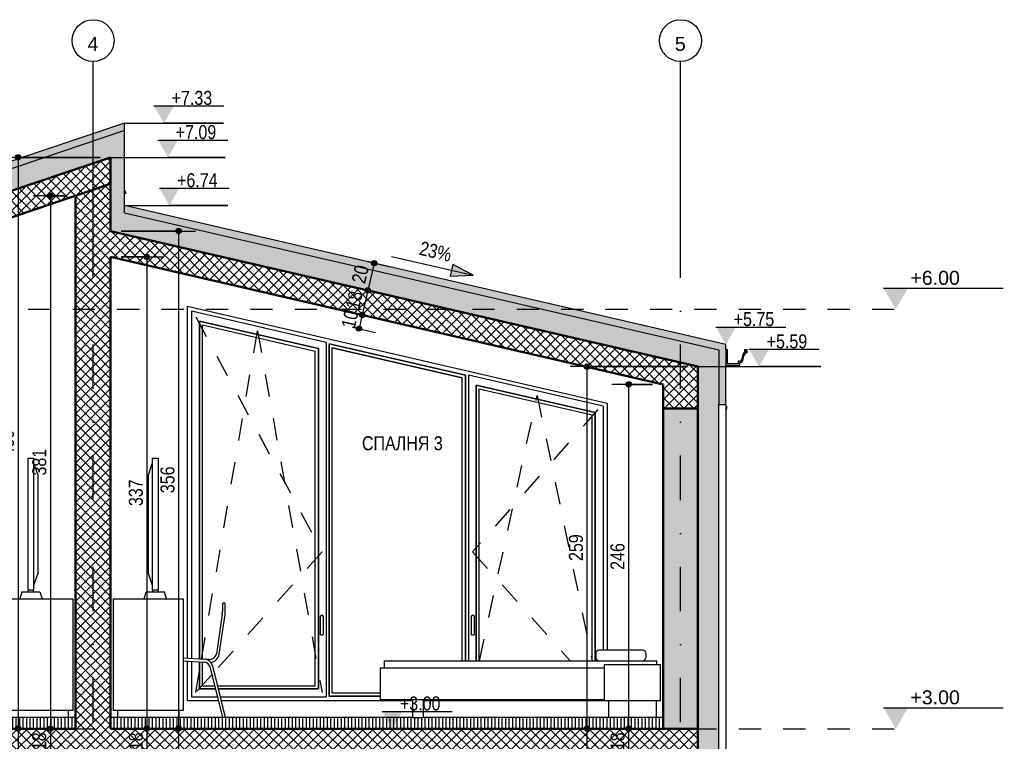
# Model space of a CAD drawing. Header units: centimetres. Extents: x 34 to 2008, y -210 to 807.
# Drawn here: x 1299 to 2002, y 291 to 807 of the extents above; entities that cross this region are included whole.
import ezdxf

# ---------------------------------------------------------------- set-up
doc = ezdxf.new("R2010")
doc.units = ezdxf.units.CM
doc.linetypes.add('Dash', pattern=[31.75, 15.875, -15.875])
doc.linetypes.add('Dash dot', pattern=[79.375, 31.75, -23.8125, 0, -23.8125])
for name, color, linetype, lineweight in [('A-ANNO-DIMS', 7, 'Continuous', 9), ('A-ANNO-DIMS-50', 7, 'Continuous', 9), ('A-ANNO-NOTE', 7, 'Continuous', 9), ('A-AREA-IDEN', 7, 'Continuous', 9), ('A-FLOR-FNSH', 7, 'Continuous', 9), ('A-FLOR-LEVL', 7, 'Continuous', 9), ('A-FLOR-MCUT', 7, 'Continuous', 9), ('A-FLOR-PATT', 7, 'Continuous', 9), ('A-GLAZ', 7, 'Continuous', 5), ('A-GLAZ-CWMG', 7, 'Continuous', 9), ('A-GLAZ-HDLN', 7, 'Dash', 5), ('A-ROOF', 7, 'Continuous', 9), ('A-ROOF-FNSH', 7, 'Continuous', 9), ('A-ROOF-MCUT', 7, 'Continuous', 9), ('A-ROOF-OTLN', 7, 'Continuous', 9), ('A-ROOF-PATT', 7, 'Continuous', 9), ('A-WALL', 7, 'Continuous', 9), ('A-WALL-FNSH', 7, 'Continuous', 9), ('A-WALL-PATT', 7, 'Continuous', 9), ('E-ELEC-EQPM', 7, 'Continuous', 9), ('G-ANNO-DIMS', 7, 'Continuous', 9), ('I-FURN', 7, 'Continuous', 9), ('S-BEAM', 7, 'Continuous', 9), ('S-COLS', 7, 'Continuous', 9), ('S-GRID', 7, 'Continuous', 9), ('S-GRID-IDEN', 7, 'Continuous', 9)]:
    doc.layers.add(name, color=color, linetype=linetype, lineweight=lineweight)
doc.layers.add('A-DETL', color=7, linetype='Continuous', lineweight=9, true_color=0x008000)
doc.styles.add('Arial', font='arial.ttf', dxfattribs={"height": 10})
doc.styles.add('Arial Narrow', font='ARIALN.TTF', dxfattribs={"height": 10})
doc.styles.add('Arial Narrow_1', font='ARIALN.TTF', dxfattribs={"height": 10})
doc.dimstyles.new('TEC_DIM', dxfattribs={"dimscale": 30.48, "dimtxt": 10.23431, "dimasz": 0.492126, "dimexe": 0.393701, "dimexo": 0.246063, "dimgap": 0, "dimtad": 1, "dimdec": 0, "dimzin": 0, "dimdsep": 46, "dimtxsty": 'Arial Narrow', "dimblk1": 'DOTSMALL', "dimblk2": 'DOTSMALL', "dimsah": 1, "dimcen": 0.09, "dimazin": 0, "dimtfac": 1, "dimtdec": 4, "dimtix": 1, "dimtmove": 0, "dimatfit": 3, "dimfxl": 0, "dimtvp": 1, "dimtolj": 1, "dimtzin": 0, "dimarcsym": 0})
pattern_1 = [(45, (1010.481, 295.661), (-3.535534, 3.535534), []), (135, (1010.481, 295.661), (-3.535534, -3.535534), [])]

# ---------------------------------------------------------------- blocks, each defined once
blk = doc.blocks.new('Rectangular Mullion - TEC_LAMEL-2472032-2-2')
at = {"layer": 'A-GLAZ-CWMG', "true_color": 0xefece8}
blk.add_hatch(color=7, dxfattribs=at).paths.add_polyline_path([(1374.14, 682.44), (1374.94, 682.7), (1374.14, 685.07)])
at = {"layer": 'A-GLAZ-CWMG', "color": 253, "true_color": 0xaaaaaa}
for p, q in [((1374.14, 685.07), (1374.94, 682.7)), ((1374.94, 682.7), (1374.14, 682.44))]:
    blk.add_line(p, q, dxfattribs=at)
blk = doc.blocks.new('Rectangular Mullion - TEC_LAMEL-2472078-2-2')
at = {"layer": 'A-GLAZ-CWMG', "true_color": 0xefece8}
blk.add_hatch(color=7, dxfattribs=at).paths.add_polyline_path([(1804.14, 527.68), (1804.71, 530.12), (1804.14, 530.25)])
at = {"layer": 'A-GLAZ-CWMG', "color": 253, "true_color": 0xaaaaaa}
for q in [(1804.14, 530.25), (1804.14, 527.68)]:
    blk.add_line((1804.71, 530.12), q, dxfattribs=at)
blk = doc.blocks.new('TRIPLE - OK_F_OF - T - 13-2419636-2-2')
at = {"layer": 'A-GLAZ'}
for p, q in [((1422.04, 598.54), (1422.04, 350.13)), ((1518.34, 576.31), (1422.04, 598.54)), ((1427.64, 591.5), (1427.64, 349.81)), ((1512.74, 571.86), (1427.64, 591.5)), ((1427.64, 349.81), (1427.64, 591.5)), ((1427.64, 591.5), (1512.74, 571.86)), ((1429.84, 349.68), (1429.84, 588.74)), ((1429.84, 588.74), (1510.54, 570.11)), ((1510.54, 330.7), (1510.54, 570.11)), ((1512.74, 328.5), (1512.74, 571.86)), ((1512.74, 571.86), (1512.74, 328.5)), ((1518.34, 576.31), (1518.34, 322.9)), ((1520.44, 575.31), (1520.44, 323.4)), ((1617.84, 552.83), (1520.44, 575.31)), ((1520.44, 575.31), (1617.84, 552.83)), ((1520.44, 323.4), (1520.44, 575.31)), ((1522.64, 325.6), (1522.64, 572.55)), ((1522.64, 572.55), (1615.64, 551.08)), ((1615.64, 550.77), (1522.64, 572.24)), ((1615.64, 348.64), (1615.64, 551.08)), ((1617.84, 348.64), (1617.84, 552.83)), ((1617.84, 552.83), (1617.84, 348.64)), ((1619.94, 552.86), (1619.94, 348.64)), ((1716.24, 530.62), (1619.94, 552.86)), ((1625.54, 348.64), (1625.54, 545.82)), ((1625.54, 545.82), (1710.64, 526.17)), ((1625.54, 545.82), (1625.54, 348.64)), ((1710.64, 526.17), (1625.54, 545.82)), ((1627.74, 348.64), (1627.74, 543.05)), ((1627.74, 543.05), (1708.44, 524.42)), ((1716.24, 530.62), (1716.24, 356.26)), ((1708.44, 348.64), (1708.44, 524.42)), ((1710.64, 526.17), (1710.64, 348.64)), ((1710.64, 348.64), (1710.64, 526.17)), ((1513.94, 380), (1513.94, 367.83)), ((1516.34, 367.83), (1516.34, 380)), ((1621.94, 380), (1621.94, 367.83)), ((1624.34, 367.83), (1624.34, 380)), ((1422.04, 348.13), (1422.04, 322.9)), ((1427.64, 347.8), (1427.64, 328.5)), ((1427.64, 328.5), (1427.64, 347.8)), ((1429.84, 330.7), (1429.84, 347.68)), ((1429.84, 330.7), (1438.45, 330.7)), ((1440.52, 330.7), (1510.54, 330.7)), ((1427.64, 328.5), (1439, 328.5)), ((1439, 328.5), (1427.64, 328.5)), ((1441.06, 328.5), (1512.74, 328.5)), ((1512.74, 328.5), (1441.06, 328.5)), ((1522.64, 325.6), (1557.14, 325.6)), ((1422.04, 322.9), (1440.4, 322.9)), ((1442.46, 322.9), (1518.34, 322.9)), ((1520.44, 323.4), (1557.14, 323.4)), ((1557.14, 323.4), (1520.44, 323.4))]:
    blk.add_line(p, q, dxfattribs=at)
at = {"layer": 'A-GLAZ', "flags": 128}
for points in [[(1513.94, 367.83), (1513.97, 367.68), (1514.04, 367.53), (1514.15, 367.39), (1514.3, 367.27), (1514.48, 367.18), (1514.68, 367.1), (1514.91, 367.06), (1515.14, 367.04), (1515.38, 367.06), (1515.6, 367.1), (1515.81, 367.18), (1515.99, 367.27), (1516.14, 367.39), (1516.25, 367.53), (1516.32, 367.68), (1516.34, 367.83)], [(1514.04, 367.53), (1513.97, 367.68), (1513.94, 367.83)], [(1516.34, 367.83), (1516.32, 367.68), (1516.25, 367.53)], [(1621.94, 367.83), (1621.97, 367.68), (1622.04, 367.53), (1622.15, 367.39), (1622.3, 367.27), (1622.48, 367.18), (1622.68, 367.1), (1622.91, 367.06), (1623.14, 367.04), (1623.38, 367.06), (1623.6, 367.1), (1623.81, 367.18), (1623.99, 367.27), (1624.14, 367.39), (1624.25, 367.53), (1624.32, 367.68), (1624.34, 367.83)], [(1622.04, 367.53), (1621.97, 367.68), (1621.94, 367.83)], [(1624.34, 367.83), (1624.32, 367.68), (1624.25, 367.53)]]:
    blk.add_lwpolyline(points, dxfattribs=at)
at = {"layer": 'A-GLAZ'}
for centre in [(1515.14, 380), (1623.14, 380)]:
    blk.add_arc(centre, 1.2, 0, 180, dxfattribs=at)
at = {"layer": 'A-GLAZ-HDLN'}
for p, q in [((1425.04, 594.5), (1515.34, 426.47)), ((1429.1, 349.72), (1469.14, 584.59)), ((1469.14, 584.59), (1515.34, 325.9)), ((1627.89, 348.64), (1669.14, 538.42)), ((1669.14, 538.42), (1708.52, 348.64)), ((1712.53, 528.4), (1622.94, 426.47)), ((1515.34, 426.47), (1438.09, 340.43)), ((1622.94, 426.47), (1692.82, 348.64)), ((1425.04, 325.9), (1428.77, 347.74)), ((1436.48, 338.63), (1425.04, 325.9))]:
    blk.add_line(p, q, dxfattribs=at)
blk = doc.blocks.new('ШКАФ - ШКАФ-2266788-2-2')
at = {"layer": 'I-FURN', "color": 253, "true_color": 0xaaaaaa}
for p, q in [((1287.14, 393), (1337.14, 393)), ((1287.14, 313), (1287.14, 393)), ((1337.14, 393), (1337.14, 313)), ((1337.14, 313), (1287.14, 313)), ((1290.14, 313), (1290.14, 308)), ((1334.14, 308), (1334.14, 313)), ((1334.14, 308), (1290.14, 308))]:
    blk.add_line(p, q, dxfattribs=at)
blk = doc.blocks.new('TV - 65 Zoll-2242998-2-2')
at = {"layer": 'E-ELEC-EQPM', "color": 253, "true_color": 0xaaaaaa}
for p, q in [((1305.14, 399), (1305.14, 493.6)), ((1305.14, 493.6), (1309.14, 493.6)), ((1309.14, 493.6), (1309.14, 399)), ((1309.14, 490.17), (1312.14, 481.6)), ((1312.14, 481.6), (1312.14, 411)), ((1312.14, 411), (1309.14, 402.43)), ((1300.64, 398), (1299.14, 393)), ((1305.14, 399), (1305.14, 398)), ((1309.14, 399), (1305.14, 399)), ((1309.14, 398), (1309.14, 399)), ((1313.64, 398), (1315.14, 393))]:
    blk.add_line(p, q, dxfattribs=at)
at = {"layer": 'E-ELEC-EQPM', "color": 253, "true_color": 0xaaaaaa, "flags": 128}
for points in [[(1300.64, 398), (1300.86, 398), (1301.51, 398), (1302.55, 398), (1303.89, 398), (1305.46, 398), (1307.14, 398)], [(1307.14, 398), (1308.83, 398), (1310.39, 398), (1311.74, 398), (1312.77, 398), (1313.42, 398), (1313.64, 398)]]:
    blk.add_lwpolyline(points, dxfattribs=at)
blk = doc.blocks.new('Stuhl-13 - Typ1-1721772-2-2')
at = {"layer": 'I-FURN', "color": 253, "true_color": 0xaaaaaa}
for p, q in [((1444.18, 389.01), (1444.18, 384.14)), ((1446.18, 384.14), (1446.18, 389.01)), ((1444.01, 381.93), (1439.79, 353.66)), ((1441.77, 353.36), (1445.99, 381.63)), ((1431.47, 349.59), (1416.14, 350.48)), ((1416.14, 348.47), (1431.35, 347.59)), ((1434.55, 349.41), (1431.47, 349.59)), ((1436.94, 345.05), (1446.17, 308.01)), ((1435, 344.56), (1444.11, 308.01)), ((1446.17, 308.01), (1444.11, 308.01))]:
    blk.add_line(p, q, dxfattribs=at)
for centre, radius, start, end in [((1445.18, 389.01), 1, 0, 180), ((1429.18, 384.14), 15, 351.5, 0), ((1429.18, 384.14), 17, 351.5, 360), ((1434.84, 354.4), 5, 266.66973, 351.5), ((1434.84, 354.4), 7, 276.36253, 351.5), ((1431.12, 343.6), 4, 14, 86.66973), ((1431.12, 343.6), 6, 14, 86.66973)]:
    blk.add_arc(centre, radius, start, end, dxfattribs=at)
blk = doc.blocks.new('ШКАФ - ШКАФ-2252821-2-2')
at = {"layer": 'I-FURN', "color": 253, "true_color": 0xaaaaaa}
for p, q in [((1366.14, 393), (1416.14, 393)), ((1366.14, 313), (1366.14, 393)), ((1416.14, 393), (1416.14, 313)), ((1416.14, 313), (1366.14, 313)), ((1369.14, 313), (1369.14, 308)), ((1413.14, 308), (1413.14, 313)), ((1413.14, 308), (1369.14, 308))]:
    blk.add_line(p, q, dxfattribs=at)
blk = doc.blocks.new('TV - 65 Zoll-2252729-2-2')
at = {"layer": 'E-ELEC-EQPM', "color": 253, "true_color": 0xaaaaaa}
for p, q in [((1394.14, 399), (1394.14, 493.6)), ((1394.14, 493.6), (1398.14, 493.6)), ((1398.14, 493.6), (1398.14, 399)), ((1391.14, 481.6), (1394.14, 490.17)), ((1391.14, 411), (1391.14, 481.6)), ((1394.14, 402.43), (1391.14, 411)), ((1388.14, 393), (1389.64, 398)), ((1394.14, 399), (1394.14, 398)), ((1398.14, 399), (1394.14, 399)), ((1398.14, 398), (1398.14, 399)), ((1404.14, 393), (1402.64, 398))]:
    blk.add_line(p, q, dxfattribs=at)
at = {"layer": 'E-ELEC-EQPM', "color": 253, "true_color": 0xaaaaaa, "flags": 128}
for points in [[(1389.64, 398), (1389.86, 398), (1390.51, 398), (1391.55, 398), (1392.89, 398), (1394.46, 398), (1396.14, 398)], [(1396.14, 398), (1397.83, 398), (1399.39, 398), (1400.74, 398), (1401.77, 398), (1402.42, 398), (1402.64, 398)]]:
    blk.add_lwpolyline(points, dxfattribs=at)
blk = doc.blocks.new('ЛЕГЛО - ЕДИНИЧНО - 120x200cm-2336592-2-2')
at = {"layer": 'I-FURN', "color": 253, "true_color": 0xaaaaaa}
for p, q in [((1710.98, 353.72), (1710.98, 351.18)), ((1744.44, 356.26), (1713.52, 356.26)), ((1746.98, 351.18), (1746.98, 353.72)), ((1559.68, 348.64), (1559.68, 343.56)), ((1559.68, 348.64), (1562.22, 348.64)), ((1562.22, 348.64), (1752.06, 348.64)), ((1717.14, 346), (1757.14, 346)), ((1717.14, 346), (1717.14, 320)), ((1752.06, 348.64), (1754.6, 348.64)), ((1754.6, 346), (1754.6, 348.64)), ((1757.14, 346), (1757.14, 320)), ((1557.14, 343.56), (1717.14, 343.56)), ((1557.14, 320.7), (1557.14, 343.56)), ((1717.14, 320.7), (1557.14, 320.7)), ((1580, 320.7), (1580, 309.47)), ((1587.62, 320.7), (1587.62, 309.47)), ((1757.14, 320), (1717.14, 320)), ((1720.14, 320), (1720.14, 308)), ((1754.14, 320), (1754.14, 308)), ((1580, 309.47), (1580, 308)), ((1587.62, 309.47), (1587.62, 308)), ((1580, 308), (1587.62, 308)), ((1754.14, 308), (1720.14, 308))]:
    blk.add_line(p, q, dxfattribs=at)
for centre, start, end in [((1713.52, 353.72), 90, 180), ((1744.44, 353.72), 0, 90), ((1713.52, 351.18), 180, 270), ((1744.44, 351.18), 270, 0)]:
    blk.add_arc(centre, 2.54, start, end, dxfattribs=at)
blk = doc.blocks.new('Structural Framing 6 - Structural Framing 6-2368635-2-2')
at = {"layer": 'S-BEAM'}
h = blk.add_hatch(dxfattribs=at)
h.set_pattern_fill('FP2_21', color=256, style=0, pattern_type=2)
h.set_pattern_definition(pattern_1)
h.paths.add_polyline_path([(1784.14, 528.97), (1784.14, 540.5), (1759.14, 546.27), (1759.14, 528.97), (1761.53, 528.97)])
at = {"layer": 'A-DETL', "color": 7, "lineweight": 30}
for p, q in [((1784.14, 528.97), (1784.14, 540.5)), ((1759.14, 528.97), (1784.14, 528.97))]:
    blk.add_line(p, q, dxfattribs=at)
at = {"layer": 'S-BEAM', "lineweight": 30}
blk.add_line((1759.14, 546.27), (1759.14, 528.97), dxfattribs=at)
blk = doc.blocks.new('Level - w_ name-271244-2-2')
at = {"layer": 'A-FLOR-LEVL'}
blk.add_hatch(color=256, dxfattribs=at).paths.add_polyline_path([(1916.87, 15), (1934.19, 15), (1925.53, 0)])
blk.add_line((1916.87, 15), (2002.45, 15), dxfattribs=at)
blk = doc.blocks.new('Grid - TEC_GRID_CIRCLE-145857-2-2')
at = {"layer": 'S-GRID-IDEN'}
blk.add_circle((696.64, 792.09), 15, dxfattribs=at)
blk = doc.blocks.new('Spot Elevations - ELEVATION_PROJECT-150941-2-2')
at = {"layer": 'A-ANNO-NOTE'}
blk.add_hatch(color=256, dxfattribs=at).paths.add_polyline_path([(1558.35, 312.39), (1572.66, 312.39), (1565.5, 300)])
blk.add_line((1558.35, 312.39), (1608.35, 312.39), dxfattribs=at)
blk = doc.blocks.new('DIMBLOCK88-2-2')
at = {"layer": 'A-ANNO-DIMS-50', "transparency": 16777216}
h = blk.add_hatch(color=256, dxfattribs=at)
edge = h.paths.add_edge_path()
edge.add_arc((1321.08, 681.21), 1.88, 0, 360)
h = blk.add_hatch(color=256, dxfattribs=at)
edge = h.paths.add_edge_path()
edge.add_arc((1321.08, 300), 1.88, 0, 360)
for p, q in [((1331.64, 681.21), (1309.08, 681.21)), ((1321.08, 681.21), (1321.08, 300)), ((1321.08, 681.21), (1331.64, 681.21)), ((1316.24, 300), (1333.08, 300)), ((1321.08, 300), (1316.24, 300))]:
    blk.add_line(p, q, dxfattribs=at)
for centre in [(1321.08, 681.21), (1321.08, 300)]:
    blk.add_circle(centre, 1.88, dxfattribs=at)
at = {"layer": 'A-ANNO-DIMS-50', "color": 0, "transparency": 16777216, "insert": (1308.16, 481.1), "char_height": 10, "width": 22.8079, "attachment_point": 1, "rotation": 90, "line_spacing_factor": 0.974696, "style": 'Arial Narrow'}
blk.add_mtext('381', dxfattribs=at)
blk = doc.blocks.new('_DotSmall')
at = {"color": 0, "linetype": 'ByBlock', "const_width": 0.5}
blk.add_lwpolyline([(-0.0625, 0, 1), (0.0625, 0, 1)], format="xyb", close=True, dxfattribs=at)
blk = doc.blocks.new('DIMBLOCK89-2-2')
at = {"layer": 'A-ANNO-DIMS-50', "transparency": 16777216}
h = blk.add_hatch(color=256, dxfattribs=at)
edge = h.paths.add_edge_path()
edge.add_arc((1321.08, 300), 1.88, 0, 360)
h = blk.add_hatch(color=256, dxfattribs=at)
edge = h.paths.add_edge_path()
edge.add_arc((1321.08, 282), 1.88, 0, 360)
for p, q in [((1316.24, 300), (1333.08, 300)), ((1321.08, 300), (1316.24, 300)), ((1321.08, 300), (1321.08, 282)), ((1316.24, 282), (1333.08, 282)), ((1321.08, 282), (1316.24, 282))]:
    blk.add_line(p, q, dxfattribs=at)
for centre in [(1321.08, 300), (1321.08, 282)]:
    blk.add_circle(centre, 1.88, dxfattribs=at)
at = {"layer": 'A-ANNO-DIMS-50', "color": 0, "transparency": 16777216, "insert": (1308.16, 284.66), "char_height": 10, "width": 15.2053, "attachment_point": 1, "rotation": 90, "line_spacing_factor": 0.974696, "style": 'Arial Narrow'}
blk.add_mtext('18', dxfattribs=at)
blk = doc.blocks.new('DIMBLOCK92-2-2')
at = {"layer": 'A-ANNO-DIMS-50', "transparency": 16777216}
h = blk.add_hatch(color=256, dxfattribs=at)
edge = h.paths.add_edge_path()
edge.add_arc((1297.98, 708.61), 1.88, 0, 360)
h = blk.add_hatch(color=256, dxfattribs=at)
edge = h.paths.add_edge_path()
edge.add_arc((1297.98, 300), 1.88, 0, 360)
for p, q in [((1356.64, 708.61), (1285.98, 708.61)), ((1297.98, 708.61), (1297.98, 300)), ((1297.98, 708.61), (1356.64, 708.61)), ((1293.13, 300), (1309.98, 300)), ((1297.98, 300), (1293.13, 300))]:
    blk.add_line(p, q, dxfattribs=at)
for centre in [(1297.98, 708.61), (1297.98, 300)]:
    blk.add_circle(centre, 1.88, dxfattribs=at)
at = {"layer": 'A-ANNO-DIMS-50', "color": 0, "transparency": 16777216, "insert": (1285.05, 494.8), "char_height": 10, "width": 22.8079, "attachment_point": 1, "rotation": 90, "line_spacing_factor": 0.974696, "style": 'Arial Narrow'}
blk.add_mtext('409', dxfattribs=at)
blk = doc.blocks.new('DIMBLOCK93-2-2')
at = {"layer": 'A-ANNO-DIMS-50', "transparency": 16777216}
h = blk.add_hatch(color=256, dxfattribs=at)
edge = h.paths.add_edge_path()
edge.add_arc((1297.98, 300), 1.88, 0, 360)
h = blk.add_hatch(color=256, dxfattribs=at)
edge = h.paths.add_edge_path()
edge.add_arc((1297.98, 0), 1.87, 0, 360)
for p, q in [((1293.13, 300), (1309.98, 300)), ((1297.98, 300), (1293.13, 300)), ((1297.98, 300), (1297.98, 0)), ((1293.13, 0), (1309.98, 0)), ((1297.98, 0), (1293.13, 0))]:
    blk.add_line(p, q, dxfattribs=at)
for centre, radius in [((1297.98, 300), 1.88), ((1297.98, 0), 1.87)]:
    blk.add_circle(centre, radius, dxfattribs=at)
at = {"layer": 'A-ANNO-DIMS-50', "color": 0, "transparency": 16777216, "insert": (1285.05, 140.5), "char_height": 10, "width": 22.8079, "attachment_point": 1, "rotation": 90, "line_spacing_factor": 0.974696, "style": 'Arial Narrow'}
blk.add_mtext('300', dxfattribs=at)
blk = doc.blocks.new('DIMBLOCK95-2-2')
at = {"layer": 'A-ANNO-DIMS-50', "transparency": 16777216}
h = blk.add_hatch(color=256, dxfattribs=at)
edge = h.paths.add_edge_path()
edge.add_arc((1390.1, 637.46), 1.88, 0, 360)
h = blk.add_hatch(color=256, dxfattribs=at)
edge = h.paths.add_edge_path()
edge.add_arc((1390.1, 300), 1.88, 0, 360)
for p, q in [((1371.64, 637.46), (1402.1, 637.46)), ((1390.1, 637.46), (1371.64, 637.46)), ((1390.1, 637.46), (1390.1, 300)), ((1385.26, 300), (1402.1, 300)), ((1390.1, 300), (1385.26, 300))]:
    blk.add_line(p, q, dxfattribs=at)
for centre in [(1390.1, 637.46), (1390.1, 300)]:
    blk.add_circle(centre, 1.88, dxfattribs=at)
at = {"layer": 'A-ANNO-DIMS-50', "color": 0, "transparency": 16777216, "insert": (1377.18, 459.23), "char_height": 10, "width": 22.8079, "attachment_point": 1, "rotation": 90, "line_spacing_factor": 0.974696, "style": 'Arial Narrow'}
blk.add_mtext('337', dxfattribs=at)
blk = doc.blocks.new('DIMBLOCK96-2-2')
at = {"layer": 'A-ANNO-DIMS-50', "transparency": 16777216}
h = blk.add_hatch(color=256, dxfattribs=at)
edge = h.paths.add_edge_path()
edge.add_arc((1390.1, 300), 1.88, 0, 360)
h = blk.add_hatch(color=256, dxfattribs=at)
edge = h.paths.add_edge_path()
edge.add_arc((1390.1, 282), 1.88, 0, 360)
for p, q in [((1385.26, 300), (1402.1, 300)), ((1390.1, 300), (1385.26, 300)), ((1390.1, 300), (1390.1, 282)), ((1385.26, 282), (1402.1, 282)), ((1390.1, 282), (1385.26, 282))]:
    blk.add_line(p, q, dxfattribs=at)
for centre in [(1390.1, 300), (1390.1, 282)]:
    blk.add_circle(centre, 1.88, dxfattribs=at)
at = {"layer": 'A-ANNO-DIMS-50', "color": 0, "transparency": 16777216, "insert": (1377.18, 284.66), "char_height": 10, "width": 15.2053, "attachment_point": 1, "rotation": 90, "line_spacing_factor": 0.974696, "style": 'Arial Narrow'}
blk.add_mtext('18', dxfattribs=at)
blk = doc.blocks.new('DIMBLOCK99-2-2')
at = {"layer": 'A-ANNO-DIMS-50', "transparency": 16777216}
h = blk.add_hatch(color=256, dxfattribs=at)
edge = h.paths.add_edge_path()
edge.add_arc((1412.76, 655.93), 1.88, 0, 360)
h = blk.add_hatch(color=256, dxfattribs=at)
edge = h.paths.add_edge_path()
edge.add_arc((1412.76, 300), 1.88, 0, 360)
for p, q in [((1371.64, 655.93), (1424.76, 655.93)), ((1412.76, 655.93), (1371.64, 655.93)), ((1412.76, 655.93), (1412.76, 300)), ((1407.91, 300), (1424.76, 300)), ((1412.76, 300), (1407.91, 300))]:
    blk.add_line(p, q, dxfattribs=at)
for centre in [(1412.76, 655.93), (1412.76, 300)]:
    blk.add_circle(centre, 1.88, dxfattribs=at)
at = {"layer": 'A-ANNO-DIMS-50', "color": 0, "transparency": 16777216, "insert": (1399.83, 468.46), "char_height": 10, "width": 22.8079, "attachment_point": 1, "rotation": 90, "line_spacing_factor": 0.974696, "style": 'Arial Narrow'}
blk.add_mtext('356', dxfattribs=at)
blk = doc.blocks.new('DIMBLOCK100-2-2')
at = {"layer": 'A-ANNO-DIMS-50', "transparency": 16777216}
h = blk.add_hatch(color=256, dxfattribs=at)
edge = h.paths.add_edge_path()
edge.add_arc((1412.76, 300), 1.88, 0, 360)
h = blk.add_hatch(color=256, dxfattribs=at)
edge = h.paths.add_edge_path()
edge.add_arc((1412.76, 0), 1.87, 0, 360)
for p, q in [((1407.91, 300), (1424.76, 300)), ((1412.76, 300), (1407.91, 300)), ((1412.76, 300), (1412.76, 0)), ((1407.91, 0), (1424.76, 0)), ((1412.76, 0), (1407.91, 0))]:
    blk.add_line(p, q, dxfattribs=at)
for centre, radius in [((1412.76, 300), 1.88), ((1412.76, 0), 1.87)]:
    blk.add_circle(centre, radius, dxfattribs=at)
at = {"layer": 'A-ANNO-DIMS-50', "color": 0, "transparency": 16777216, "insert": (1399.83, 140.5), "char_height": 10, "width": 22.8079, "attachment_point": 1, "rotation": 90, "line_spacing_factor": 0.974696, "style": 'Arial Narrow'}
blk.add_mtext('300', dxfattribs=at)
blk = doc.blocks.new('DIMBLOCK102-2-2')
at = {"layer": 'A-ANNO-DIMS-50', "transparency": 16777216}
h = blk.add_hatch(color=256, dxfattribs=at)
edge = h.paths.add_edge_path()
edge.add_arc((1734.51, 546.27), 1.88, 0, 360)
h = blk.add_hatch(color=256, dxfattribs=at)
edge = h.paths.add_edge_path()
edge.add_arc((1734.51, 300), 1.88, 0, 360)
for p, q in [((1751.64, 546.27), (1722.51, 546.27)), ((1734.51, 546.27), (1734.51, 300)), ((1734.51, 546.27), (1751.64, 546.27)), ((1729.66, 300), (1746.51, 300)), ((1734.51, 300), (1729.66, 300))]:
    blk.add_line(p, q, dxfattribs=at)
for centre in [(1734.51, 546.27), (1734.51, 300)]:
    blk.add_circle(centre, 1.88, dxfattribs=at)
at = {"layer": 'A-ANNO-DIMS-50', "color": 0, "transparency": 16777216, "insert": (1721.58, 413.63), "char_height": 10, "width": 22.8079, "attachment_point": 1, "rotation": 90, "line_spacing_factor": 0.974696, "style": 'Arial Narrow'}
blk.add_mtext('246', dxfattribs=at)
blk = doc.blocks.new('DIMBLOCK103-2-2')
at = {"layer": 'A-ANNO-DIMS-50', "transparency": 16777216}
h = blk.add_hatch(color=256, dxfattribs=at)
edge = h.paths.add_edge_path()
edge.add_arc((1734.51, 300), 1.88, 0, 360)
h = blk.add_hatch(color=256, dxfattribs=at)
edge = h.paths.add_edge_path()
edge.add_arc((1734.51, 282), 1.88, 0, 360)
for p, q in [((1729.66, 300), (1746.51, 300)), ((1734.51, 300), (1729.66, 300)), ((1734.51, 300), (1734.51, 282)), ((1729.66, 282), (1746.51, 282)), ((1734.51, 282), (1729.66, 282))]:
    blk.add_line(p, q, dxfattribs=at)
for centre in [(1734.51, 300), (1734.51, 282)]:
    blk.add_circle(centre, 1.88, dxfattribs=at)
at = {"layer": 'A-ANNO-DIMS-50', "color": 0, "transparency": 16777216, "insert": (1721.58, 284.66), "char_height": 10, "width": 15.2053, "attachment_point": 1, "rotation": 90, "line_spacing_factor": 0.974696, "style": 'Arial Narrow'}
blk.add_mtext('18', dxfattribs=at)
blk = doc.blocks.new('DIMBLOCK108-2-2')
at = {"layer": 'A-ANNO-DIMS-50', "transparency": 16777216}
h = blk.add_hatch(color=256, dxfattribs=at)
edge = h.paths.add_edge_path()
edge.add_arc((1704.77, 558.97), 1.88, 0, 360)
h = blk.add_hatch(color=256, dxfattribs=at)
edge = h.paths.add_edge_path()
edge.add_arc((1704.77, 300), 1.88, 0, 360)
for p, q in [((1776.64, 558.97), (1692.77, 558.97)), ((1704.77, 558.97), (1704.77, 300)), ((1704.77, 558.97), (1776.64, 558.97)), ((1699.93, 300), (1716.77, 300)), ((1704.77, 300), (1699.93, 300))]:
    blk.add_line(p, q, dxfattribs=at)
for centre in [(1704.77, 558.97), (1704.77, 300)]:
    blk.add_circle(centre, 1.88, dxfattribs=at)
at = {"layer": 'A-ANNO-DIMS-50', "color": 0, "transparency": 16777216, "insert": (1691.85, 419.98), "char_height": 10, "width": 22.8079, "attachment_point": 1, "rotation": 90, "line_spacing_factor": 0.974696, "style": 'Arial Narrow'}
blk.add_mtext('259', dxfattribs=at)
blk = doc.blocks.new('DIMBLOCK109-2-2')
at = {"layer": 'A-ANNO-DIMS-50', "transparency": 16777216}
h = blk.add_hatch(color=256, dxfattribs=at)
edge = h.paths.add_edge_path()
edge.add_arc((1704.77, 300), 1.88, 0, 360)
h = blk.add_hatch(color=256, dxfattribs=at)
edge = h.paths.add_edge_path()
edge.add_arc((1704.77, 0), 1.87, 0, 360)
for p, q in [((1699.93, 300), (1716.77, 300)), ((1704.77, 300), (1699.93, 300)), ((1704.77, 300), (1704.77, 0)), ((1699.93, 0), (1716.77, 0)), ((1704.77, 0), (1699.93, 0))]:
    blk.add_line(p, q, dxfattribs=at)
for centre, radius in [((1704.77, 300), 1.88), ((1704.77, 0), 1.87)]:
    blk.add_circle(centre, radius, dxfattribs=at)
at = {"layer": 'A-ANNO-DIMS-50', "color": 0, "transparency": 16777216, "insert": (1691.85, 140.5), "char_height": 10, "width": 22.8079, "attachment_point": 1, "rotation": 90, "line_spacing_factor": 0.974696, "style": 'Arial Narrow'}
blk.add_mtext('300', dxfattribs=at)
blk = doc.blocks.new('DIMBLOCK111-2-2')
at = {"layer": 'A-ANNO-DIMS-50', "transparency": 16777216}
h = blk.add_hatch(color=256, dxfattribs=at)
edge = h.paths.add_edge_path()
edge.add_arc((1552.58, 632.96), 1.87, 0, 360)
h = blk.add_hatch(color=256, dxfattribs=at)
edge = h.paths.add_edge_path()
edge.add_arc((1548.08, 613.47), 1.88, 0, 360)
for p, q in [((1547.85, 634.05), (1564.27, 630.26)), ((1552.58, 632.96), (1547.85, 634.05)), ((1552.58, 632.96), (1548.08, 613.47)), ((1543.35, 614.56), (1559.77, 610.77)), ((1548.08, 613.47), (1543.35, 614.56))]:
    blk.add_line(p, q, dxfattribs=at)
for centre, radius in [((1552.58, 632.96), 1.87), ((1548.08, 613.47), 1.88)]:
    blk.add_circle(centre, radius, dxfattribs=at)
at = {"layer": 'A-ANNO-DIMS-50', "color": 0, "transparency": 16777216, "insert": (1536.31, 619.95), "char_height": 10, "width": 15.2053, "attachment_point": 1, "rotation": 77, "line_spacing_factor": 0.974696, "style": 'Arial Narrow'}
blk.add_mtext('20', dxfattribs=at)
blk = doc.blocks.new('DIMBLOCK112-2-2')
at = {"layer": 'A-ANNO-DIMS-50', "transparency": 16777216}
h = blk.add_hatch(color=256, dxfattribs=at)
edge = h.paths.add_edge_path()
edge.add_arc((1548.08, 613.47), 1.88, 0, 360)
h = blk.add_hatch(color=256, dxfattribs=at)
edge = h.paths.add_edge_path()
edge.add_arc((1544.03, 595.93), 1.87, 0, 360)
for p, q in [((1543.35, 614.56), (1559.77, 610.77)), ((1548.08, 613.47), (1543.35, 614.56)), ((1548.08, 613.47), (1544.03, 595.93)), ((1539.3, 597.02), (1555.72, 593.23)), ((1544.03, 595.93), (1539.3, 597.02))]:
    blk.add_line(p, q, dxfattribs=at)
for centre, radius in [((1548.08, 613.47), 1.88), ((1544.03, 595.93), 1.87)]:
    blk.add_circle(centre, radius, dxfattribs=at)
at = {"layer": 'A-ANNO-DIMS-50', "color": 0, "transparency": 16777216, "insert": (1532.04, 601.43), "char_height": 10, "width": 15.2053, "attachment_point": 1, "rotation": 77, "line_spacing_factor": 0.974696, "style": 'Arial Narrow'}
blk.add_mtext('18', dxfattribs=at)
blk = doc.blocks.new('DIMBLOCK113-2-2')
at = {"layer": 'A-ANNO-DIMS-50', "transparency": 16777216}
h = blk.add_hatch(color=256, dxfattribs=at)
edge = h.paths.add_edge_path()
edge.add_arc((1544.03, 595.93), 1.87, 0, 360)
h = blk.add_hatch(color=256, dxfattribs=at)
edge = h.paths.add_edge_path()
edge.add_arc((1541.78, 586.19), 1.88, 0, 360)
for p, q in [((1539.3, 597.02), (1555.72, 593.23)), ((1544.03, 595.93), (1539.3, 597.02)), ((1544.03, 595.93), (1541.78, 586.19)), ((1537.05, 587.28), (1553.47, 583.49)), ((1541.78, 586.19), (1537.05, 587.28))]:
    blk.add_line(p, q, dxfattribs=at)
for centre, radius in [((1544.03, 595.93), 1.87), ((1541.78, 586.19), 1.88)]:
    blk.add_circle(centre, radius, dxfattribs=at)
at = {"layer": 'A-ANNO-DIMS-50', "color": 0, "transparency": 16777216, "insert": (1528.89, 587.79), "char_height": 10, "width": 15.2053, "attachment_point": 1, "rotation": 77, "line_spacing_factor": 0.974696, "style": 'Arial Narrow'}
blk.add_mtext('10', dxfattribs=at)

msp = doc.modelspace()

# ---------------------------------------------------------------- hatches: boundary and pattern name
at = {"layer": 'A-FLOR-PATT', "true_color": 0x787878}
h = msp.add_hatch(dxfattribs=at)
h.set_pattern_fill('FP2_17', color=8, angle=-180, style=0, pattern_type=2)
h.set_pattern_definition([(270, (964.143, 308), (2.5, -9e-15), [])])
h.paths.add_polyline_path([(959.64, 300), (1339.14, 300), (1339.14, 308), (944.14, 308), (944.14, 300)])
h.paths.add_polyline_path([(188.6, 300), (684.14, 300), (684.14, 308), (169.14, 308), (169.14, 300)])
h.paths.add_polyline_path([(1754.14, 300), (1759.14, 300), (1759.14, 308), (1364.14, 308), (1364.14, 300), (1746.11, 300)])
at = {"layer": 'A-FLOR-PATT'}
h = msp.add_hatch(dxfattribs=at)
h.set_pattern_fill('FP2_21', color=256, style=0, pattern_type=2)
h.set_pattern_definition(pattern_1)
h.paths.add_polyline_path([(1021.33, 282), (1784.14, 282), (1784.14, 300), (144.14, 300), (144.14, 282), (1005.91, 282)])
at = {"layer": 'A-ROOF-PATT', "true_color": 0xc0c0c0}
for points in [[(904.14, 569.63), (1374.14, 727.8), (1374.14, 733.08), (904.14, 574.91)], [(1804.14, 569.75), (1804.14, 574.88), (1374.14, 674.15), (1374.14, 669.02), (1799.14, 570.9)], [(1807.79, 559.88), (1813.78, 559.88), (1813.92, 559.94), (1813.98, 560.08), (1813.98, 561.64), (1814.08, 561.81), (1814.26, 561.9), (1815.75, 562.71), (1816.47, 564.25), (1816.97, 566.58), (1817.69, 568.11), (1819.32, 568.98), (1819.38, 569.12), (1819.38, 570.81), (1819.31, 570.99), (1819.12, 571.07), (1817.43, 571.07), (1817.43, 570.07), (1818.38, 570.07), (1818.38, 569.74), (1816.77, 568.57), (1815.98, 566.75), (1815.49, 564.41), (1814.92, 563.3), (1813.76, 562.86), (1812.98, 562.86), (1812.98, 560.88), (1805.14, 560.88), (1805.14, 571.07), (1804.14, 571.07), (1804.14, 559.88)]]:
    msp.add_hatch(color=9, dxfattribs=at).paths.add_polyline_path(points)
at = {"layer": 'A-ROOF-PATT', "true_color": 0xffff80}
for points in [[(904.14, 553.81), (1374.14, 711.98), (1374.14, 727.8), (904.14, 569.63)], [(1799.14, 555.51), (1799.14, 570.9), (1364.14, 671.33), (1364.14, 655.93), (1792.37, 557.07)]]:
    msp.add_hatch(color=51, dxfattribs=at).paths.add_polyline_path(points)
at = {"layer": 'A-ROOF-PATT'}
h = msp.add_hatch(dxfattribs=at)
h.set_pattern_fill('FP2_21', color=256, style=0, pattern_type=2)
h.set_pattern_definition(pattern_1)
h.paths.add_polyline_path([(919.14, 539.86), (1364.14, 689.62), (1364.14, 708.61), (919.14, 558.85)])
h = msp.add_hatch(dxfattribs=at)
h.set_pattern_fill('FP2_21', color=256, style=0, pattern_type=2)
h.set_pattern_definition(pattern_1)
h.paths.add_polyline_path([(1784.14, 540.5), (1784.14, 558.97), (1364.14, 655.93), (1364.14, 637.46), (1776.95, 542.16)])
at = {"layer": 'A-ROOF-PATT', "lineweight": 5, "true_color": 0xc0c0c0}
h = msp.add_hatch(color=9, dxfattribs=at)
h.paths.add_polyline_path([(1814.26, 561.9), (1814.92, 562.12), (1815.5, 562.48), (1815.69, 562.68), (1814.82, 562.21)])
h.paths.add_polyline_path([(1815.78, 562.78), (1815.97, 562.98), (1816.3, 563.58), (1816.47, 564.25), (1815.89, 563)])
h.paths.add_polyline_path([(1815.98, 566.75), (1816.74, 568.5), (1816.54, 568.25), (1816.18, 567.53)])
h.paths.add_polyline_path([(1816.84, 568.62), (1818.38, 569.74), (1817.66, 569.38), (1817.04, 568.87)])
at = {"layer": 'A-WALL-PATT', "true_color": 0xffff80}
msp.add_hatch(color=51, dxfattribs=at).paths.add_polyline_path([(1374.14, 669.02), (1374.14, 711.98), (1364.14, 708.61), (1364.14, 671.33)])
at = {"layer": 'A-WALL-PATT', "true_color": 0xc0c0c0}
msp.add_hatch(color=9, dxfattribs=at).paths.add_polyline_path([(1804.14, 532), (1804.14, 569.75), (1799.14, 570.9), (1799.14, 532)])
at = {"layer": 'A-WALL-PATT', "lineweight": 5, "true_color": 0xffff80}
msp.add_hatch(color=51, dxfattribs=at).paths.add_polyline_path([(1784.14, 300), (1799.14, 300), (1799.14, 555.51), (1784.14, 558.97), (1784.14, 308)])
at = {"layer": 'A-WALL-PATT', "true_color": 0x808080}
msp.add_hatch(color=8, dxfattribs=at).paths.add_polyline_path([(1761.53, 300), (1784.14, 300), (1784.14, 528.97), (1759.14, 528.97), (1759.14, 300)])
at = {"layer": 'A-WALL-PATT', "lineweight": 5, "true_color": 0xffff80}
h = msp.add_hatch(color=51, dxfattribs=at)
h.paths.add_polyline_path([(1792.37, 0), (1799.14, 0), (1799.14, 8), (1784.14, 8), (1784.14, 0), (1784.66, 0)])
h.paths.add_polyline_path([(1792.37, 260), (1799.14, 260), (1799.14, 300), (1784.14, 300), (1784.14, 260)])
at = {"layer": 'G-ANNO-DIMS'}
msp.add_hatch(color=256, dxfattribs=at).paths.add_polyline_path([(1623.39, 624.3), (1608.88, 632.02), (1606.97, 623.73)])
at = {"layer": 'S-COLS'}
h = msp.add_hatch(dxfattribs=at)
h.set_pattern_fill('FP2_21', color=256, style=0, pattern_type=2)
h.set_pattern_definition(pattern_1)
h.paths.add_polyline_path([(1339.14, 300), (1364.14, 300), (1364.14, 689.62), (1339.14, 681.21), (1339.14, 308)])

# ---------------------------------------------------------------- linework, layer by layer
at = {"layer": 'A-DETL', "color": 7, "lineweight": 30}
for p, q in [((1364.14, 671.33), (1364.14, 689.62)), ((1339.14, 681.21), (1339.14, 308)), ((1364.14, 655.93), (1364.14, 671.33)), ((1364.14, 308), (1364.14, 637.46)), ((1339.14, 308), (1339.14, 300)), ((1364.14, 300), (1364.14, 308))]:
    msp.add_line(p, q, dxfattribs=at)
at = {"layer": 'A-FLOR-FNSH'}
for p, q in [((1339.14, 308), (1334.14, 308)), ((1369.14, 308), (1364.14, 308)), ((1580, 308), (1413.14, 308)), ((1720.14, 308), (1587.62, 308)), ((1759.14, 308), (1754.14, 308))]:
    msp.add_line(p, q, dxfattribs=at)
at = {"layer": 'A-FLOR-FNSH', "lineweight": 30}
for p, q in [((1339.14, 300), (144.14, 300)), ((1364.14, 300), (1784.14, 300))]:
    msp.add_line(p, q, dxfattribs=at)
at = {"layer": 'A-FLOR-LEVL', "linetype": 'Dash'}
for p, q in [((35.33, 600), (1934.19, 600)), ((35.33, 300), (1934.19, 300))]:
    msp.add_line(p, q, dxfattribs=at)
at = {"layer": 'A-FLOR-MCUT'}
for p, q in [((1339.14, 300), (1339.14, 308)), ((1364.14, 308), (1364.14, 300))]:
    msp.add_line(p, q, dxfattribs=at)
at = {"layer": 'A-ROOF'}
for p, q in [((1374.14, 727.8), (904.14, 569.63)), ((1374.14, 711.98), (1374.14, 727.8)), ((1364.14, 671.33), (1364.14, 655.93))]:
    msp.add_line(p, q, dxfattribs=at)
at = {"layer": 'A-ROOF', "lineweight": 30}
for p, q in [((1364.14, 708.61), (919.14, 558.85)), ((944.14, 548.28), (1364.14, 689.62)), ((1784.14, 558.97), (1364.14, 655.93)), ((1364.14, 637.46), (1759.14, 546.27))]:
    msp.add_line(p, q, dxfattribs=at)
at = {"layer": 'A-ROOF-FNSH'}
for p, q in [((1374.14, 733.08), (904.14, 574.91)), ((1374.14, 727.8), (1374.14, 733.08)), ((1804.14, 574.88), (1374.14, 674.15)), ((1374.14, 669.02), (1799.14, 570.9)), ((1804.14, 571.07), (1804.14, 574.88))]:
    msp.add_line(p, q, dxfattribs=at)
at = {"layer": 'A-ROOF-MCUT'}
for p, q in [((1805.14, 571.07), (1804.14, 571.07)), ((1804.14, 571.07), (1804.14, 559.88)), ((1805.14, 560.88), (1805.14, 571.07)), ((1819.12, 571.07), (1817.43, 571.07)), ((1817.43, 571.07), (1817.43, 570.07)), ((1817.43, 570.07), (1818.38, 570.07)), ((1818.38, 570.07), (1818.38, 569.74)), ((1819.38, 569.12), (1819.38, 570.81)), ((1813.76, 562.86), (1812.98, 562.86)), ((1812.98, 562.86), (1812.98, 560.88)), ((1815.98, 566.75), (1815.49, 564.41)), ((1816.47, 564.25), (1816.97, 566.58)), ((1804.14, 559.88), (1813.78, 559.88)), ((1812.98, 560.88), (1805.14, 560.88)), ((1813.98, 560.08), (1813.98, 561.64))]:
    msp.add_line(p, q, dxfattribs=at)
for centre, radius, start, end in [((1819.68, 566.24), 3.73, 110.32225, 172.11681), ((1819.12, 570.81), 0.261, 0, 90), ((1813.76, 564.59), 1.73, 270, 354.0375), ((1813.76, 564.59), 2.73, 280.46368, 352.80947), ((1819.68, 566.24), 2.73, 100.46368, 172.80947), ((1819.18, 569.12), 0.2, 270, 0), ((1813.78, 560.08), 0.2, 270, 0), ((1814.31, 561.57), 0.333, 98.74106, 168.05335)]:
    msp.add_arc(centre, radius, start, end, dxfattribs=at)
at = {"layer": 'A-ROOF-OTLN'}
for centre, radius, start, end in [((1819.68, 566.24), 3.73, 110.32225, 140.01257), ((1819.12, 570.81), 0.261, 60, 90), ((1819.12, 570.81), 0.261, 0, 30), ((1813.76, 564.59), 2.73, 280.46368, 315.23618), ((1813.76, 564.59), 2.73, 318.03697, 352.80947), ((1819.68, 566.24), 3.73, 142.4265, 172.11681), ((1819.68, 566.24), 2.73, 135.23618, 138.03697)]:
    msp.add_arc(centre, radius, start, end, dxfattribs=at)
at = {"layer": 'A-WALL'}
for p, q in [((1374.14, 669.02), (1374.14, 711.98)), ((1364.14, 689.62), (1364.14, 671.33)), ((1419.14, 350.3), (1419.14, 602.19)), ((1419.14, 602.19), (1719.14, 532.93)), ((1784.14, 540.5), (1784.14, 528.97)), ((1719.14, 532.93), (1719.14, 356.26)), ((1784.14, 528.97), (1759.14, 528.97)), ((1799.14, 10), (1799.14, 532)), ((1804.14, 532), (1804.14, -30)), ((1419.14, 320), (1419.14, 348.3)), ((1441.12, 320), (1419.14, 320)), ((1580, 320), (1443.18, 320)), ((1717.14, 320), (1587.62, 320))]:
    msp.add_line(p, q, dxfattribs=at)
at = {"layer": 'A-WALL', "lineweight": 30}
for p, q in [((1364.14, 708.61), (1364.14, 689.62)), ((1784.14, 558.97), (1784.14, 540.5)), ((1759.14, 528.97), (1759.14, 300)), ((1784.14, 528.97), (1784.14, 260))]:
    msp.add_line(p, q, dxfattribs=at)
at = {"layer": 'A-WALL-FNSH'}
for p, q in [((1799.14, 570.9), (1799.14, 532)), ((1804.14, 532), (1804.14, 559.88)), ((1799.14, 532), (1804.14, 532))]:
    msp.add_line(p, q, dxfattribs=at)
at = {"layer": 'G-ANNO-DIMS'}
for p, q in [((1374.14, 733.08), (1444.77, 733.08)), ((1444.77, 733.08), (1402.29, 733.08)), ((1364.14, 708.61), (1446.17, 708.61)), ((1446.17, 708.61), (1405.18, 708.61)), ((1374.14, 674.15), (1447.93, 674.15)), ((1447.93, 674.15), (1406.16, 674.15)), ((1564.93, 637.8), (1623.39, 624.3)), ((1608.88, 632.02), (1606.97, 623.73)), ((1623.39, 624.3), (1608.88, 632.02)), ((1606.97, 623.73), (1623.39, 624.3)), ((1784.14, 558.97), (1872.02, 558.97)), ((1872.02, 558.97), (1827.74, 558.97))]:
    msp.add_line(p, q, dxfattribs=at)
at = {"layer": 'S-GRID', "color": 1, "lineweight": 18, "true_color": 0xff0000}
for p, q in [((1351.64, 652.09), (1351.64, 777.09)), ((1771.64, 652.09), (1771.64, 777.09))]:
    msp.add_line(p, q, dxfattribs=at)
at = {"layer": 'S-GRID', "color": 1, "linetype": 'Dash dot', "lineweight": 18, "true_color": 0xff0000}
for p, q in [((1351.64, -92.75), (1351.64, 652.09)), ((1771.64, -92.75), (1771.64, 652.09))]:
    msp.add_line(p, q, dxfattribs=at)

# ---------------------------------------------------------------- block references
at = {"layer": 'A-ANNO-NOTE'}
msp.add_blockref('Spot Elevations - ELEVATION_PROJECT-150941-2-2', (0, 0), dxfattribs=at)
at = {"layer": 'A-DETL', "color": 7, "lineweight": 30}
msp.add_blockref('Structural Framing 6 - Structural Framing 6-2368635-2-2', (0, 0), dxfattribs=at)
at = {"layer": 'A-FLOR-LEVL'}
for p in [(0, 600), (0, 300)]:
    msp.add_blockref('Level - w_ name-271244-2-2', p, dxfattribs=at)
at = {"layer": 'A-GLAZ'}
msp.add_blockref('TRIPLE - OK_F_OF - T - 13-2419636-2-2', (0, 0), dxfattribs=at)
at = {"layer": 'A-GLAZ-CWMG', "color": 253, "true_color": 0xaaaaaa}
for name in ['Rectangular Mullion - TEC_LAMEL-2472032-2-2', 'Rectangular Mullion - TEC_LAMEL-2472078-2-2']:
    msp.add_blockref(name, (0, 0), dxfattribs=at)
at = {"layer": 'E-ELEC-EQPM', "color": 253, "true_color": 0xaaaaaa}
for name in ['TV - 65 Zoll-2242998-2-2', 'TV - 65 Zoll-2252729-2-2']:
    msp.add_blockref(name, (0, 0), dxfattribs=at)
at = {"layer": 'G-ANNO-DIMS'}
for p in [(-163.21, 433.08), (-160.32, 408.61), (-159.34, 374.15), (238.64, 274.88), (262.24, 258.97)]:
    msp.add_blockref('Spot Elevations - ELEVATION_PROJECT-150941-2-2', p, dxfattribs=at)
at = {"layer": 'I-FURN', "color": 253, "true_color": 0xaaaaaa}
for name in ['ШКАФ - ШКАФ-2266788-2-2', 'ШКАФ - ШКАФ-2252821-2-2', 'Stuhl-13 - Typ1-1721772-2-2', 'ЛЕГЛО - ЕДИНИЧНО - 120x200cm-2336592-2-2']:
    msp.add_blockref(name, (0, 0), dxfattribs=at)
at = {"layer": 'S-GRID-IDEN'}
for p in [(655, 0), (1075, 0)]:
    msp.add_blockref('Grid - TEC_GRID_CIRCLE-145857-2-2', p, dxfattribs=at)

# ---------------------------------------------------------------- texts
at = {"layer": 'A-AREA-IDEN', "insert": (1572.75, 499.05), "char_height": 10, "width": 58.9, "attachment_point": 8, "line_spacing_factor": 0.949189, "style": 'Arial Narrow_1'}
msp.add_mtext('\\pt63.5,127,190.5,254,317.5,381,444.5,508,571.5,635,698.5,762,825.5,889,952.5,1016,1079.5,1143,1206.5,1270,1333.5,1397,1460.5,1524,1587.5,1651,1714.5,1778,1841.5,1905,1968.5,2032;{\\fArial Narrow|b0|i0|c204|p34;СПАЛНЯ }3', dxfattribs=at)
at = {"layer": 'A-FLOR-LEVL', "char_height": 10, "width": 36.4, "attachment_point": 4, "line_spacing_factor": 0.936439, "style": 'Arial'}
for s, insert in [('\\pt5,10,15,20,25,30,35,40,45,50,55,60,65,70,75,80,85,90,95,100,105,110,115,120,125,130,135,140,145,150,155,160;+6.00', (1936.03, 622.41)), ('\\pt5,10,15,20,25,30,35,40,45,50,55,60,65,70,75,80,85,90,95,100,105,110,115,120,125,130,135,140,145,150,155,160;+3.00', (1936.03, 322.41))]:
    msp.add_mtext(s, dxfattribs=dict(at, insert=insert))
at = {"layer": 'G-ANNO-DIMS', "char_height": 10, "width": 34.7536, "attachment_point": 1, "line_spacing_factor": 0.974696, "style": 'Arial Narrow'}
for s, insert in [('+7.33', (1407.81, 756.17)), ('+7.09', (1410.7, 731.7)), ('+6.74', (1411.68, 697.24)), ('+5.75', (1809.66, 597.96)), ('+5.59', (1833.26, 582.06)), ('+3.00', (1571.02, 323.09))]:
    msp.add_mtext(s, dxfattribs=dict(at, insert=insert))
at = {"layer": 'G-ANNO-DIMS', "insert": (1586.5, 648.82), "char_height": 10, "width": 27.5081, "attachment_point": 1, "rotation": 347, "line_spacing_factor": 0.974696, "style": 'Arial Narrow'}
msp.add_mtext('23%', dxfattribs=at)
at = {"layer": 'S-GRID-IDEN', "char_height": 10, "width": 8.25, "attachment_point": 5, "line_spacing_factor": 0.936439, "style": 'Arial'}
for s, insert in [('\\pt50,100,150,200,250,300,350,400,450,500,550,600,650,700,750,800,850,900,950,1000,1050,1100,1150,1200,1250,1300,1350,1400,1450,1500,1550,1600;5', (1771.49, 789.71)), ('\\pt50,100,150,200,250,300,350,400,450,500,550,600,650,700,750,800,850,900,950,1000,1050,1100,1150,1200,1250,1300,1350,1400,1450,1500,1550,1600;4', (1351.49, 789.71))]:
    msp.add_mtext(s, dxfattribs=dict(at, insert=insert))

# ---------------------------------------------------------------- dimensions: what is measured, and where the dimension line sits
at = {"layer": 'A-ANNO-DIMS'}
for base, p1, p2, angle, override, picture, middle in [((1297.98, 300), (1364.14, 708.61), (1300.63, 300), 90, {"dimpost": '<>', "dimfxl": 413.52012}, 'DIMBLOCK92-2-2', (1292.87, 504.31)), ((1321.08, 300), (1339.14, 681.21), (1323.74, 300), 90, {"dimpost": '<>', "dimfxl": 381.518729}, 'DIMBLOCK88-2-2', (1315.98, 490.6)), ((1412.76, 300), (1364.14, 655.93), (1415.41, 300), 90, {"dimpost": '<>', "dimfxl": 359.606099}, 'DIMBLOCK99-2-2', (1407.65, 477.97)), ((1390.1, 300), (1364.14, 637.46), (1392.76, 300), 90, {"dimpost": '<>', "dimfxl": 338.67062}, 'DIMBLOCK95-2-2', (1385, 468.73)), ((1548.08, 613.47), (1555.16, 632.36), (1550.66, 612.87), 77, {"dimpost": '<>', "dimfxl": 20}, 'DIMBLOCK111-2-2', (1545.35, 624.36)), ((1544.03, 595.93), (1550.66, 612.87), (1546.61, 595.33), 77, {"dimpost": '<>', "dimfxl": 18}, 'DIMBLOCK112-2-2', (1541.08, 605.85)), ((1541.78, 586.19), (1546.61, 595.33), (1544.36, 585.59), 77, {"dimpost": '<>', "dimfxl": 10.001214}, 'DIMBLOCK113-2-2', (1537.93, 592.21)), ((1704.77, 300), (1784.14, 558.97), (1707.43, 300), 90, {"dimpost": '<>', "dimfxl": 270.0931}, 'DIMBLOCK108-2-2', (1699.67, 429.48)), ((1734.51, 300), (1759.14, 546.27), (1737.16, 300), 90, {"dimpost": '<>', "dimfxl": 247.246336}, 'DIMBLOCK102-2-2', (1729.4, 423.13)), ((1297.98, 0), (1300.63, 300), (1300.63, 0), 90, {"dimpost": '<>', "dimfxl": 300}, 'DIMBLOCK93-2-2', (1292.87, 150)), ((1321.08, 282), (1323.74, 300), (1323.74, 282), 90, {"dimpost": '<>', "dimfxl": 18}, 'DIMBLOCK89-2-2', (1315.98, 291)), ((1390.1, 282), (1392.76, 300), (1392.76, 282), 90, {"dimpost": '<>', "dimfxl": 18}, 'DIMBLOCK96-2-2', (1385, 291)), ((1412.76, 0), (1415.41, 300), (1415.41, 0), 90, {"dimpost": '<>', "dimfxl": 300}, 'DIMBLOCK100-2-2', (1407.65, 150)), ((1704.77, 0), (1707.43, 300), (1707.43, 0), 90, {"dimpost": '<>', "dimfxl": 300}, 'DIMBLOCK109-2-2', (1699.67, 150)), ((1734.51, 282), (1737.16, 300), (1737.16, 282), 90, {"dimpost": '<>', "dimfxl": 18}, 'DIMBLOCK103-2-2', (1729.4, 291))]:
    dim = msp.add_linear_dim(base=base, p1=p1, p2=p2, angle=angle, dimstyle='TEC_DIM', override=override, dxfattribs=at)
    dim.commit()
    dim.dimension.update_dxf_attribs({"geometry": picture, "text_midpoint": middle})

doc.saveas('drawing.dxf')
